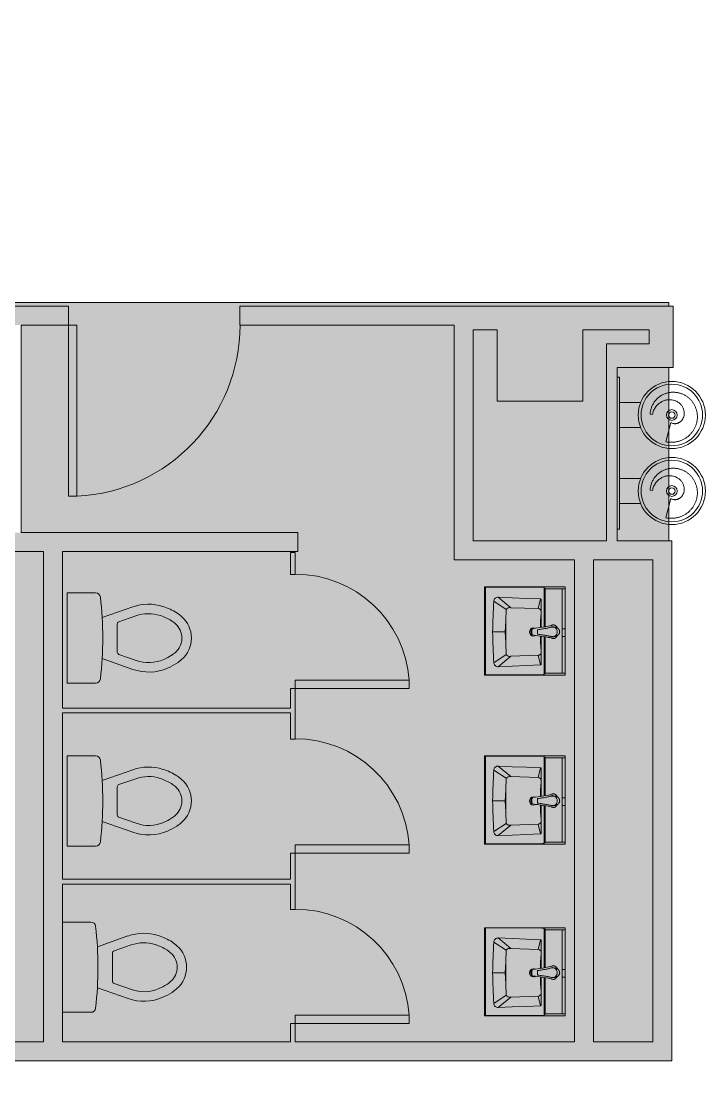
# Model space of a CAD drawing. Header units: inches. Extents: x -674 to 800, y -349 to 915.
# Drawn here: x -246.1 to -101.8, y 238.3 to 460.5 of the extents above; entities that cross this region are included whole.
import ezdxf

# ---------------------------------------------------------------- set-up
doc = ezdxf.new("R2010")
doc.units = ezdxf.units.IN
doc.header["$MEASUREMENT"] = 0
for name, color, linetype, lineweight in [('A-DETL-GENF', 92, 'Continuous', 9), ('A-DETL-THIN', 151, 'Continuous', 9), ('A-DOOR', 31, 'Continuous', 13), ('A-WALL', 113, 'Continuous', 13), ('A-WALL-PATT', 111, 'Continuous', 13), ('P-SANR-FIXT', 6, 'Continuous', 13)]:
    doc.layers.add(name, color=color, linetype=linetype, lineweight=lineweight)

# ---------------------------------------------------------------- blocks, each defined once
blk = doc.blocks.new('Single-Flush - 36_ x 84_-1515574-New Construction - Demolition Plan')
at = {"layer": 'A-DOOR', "color": 251, "lineweight": 20}
for p, q in [((16.25, 2), (16.25, 38.02)), ((18, 38.02), (16.25, 38.02)), ((18, 2), (18, 38.02)), ((18, 2), (16.25, 2))]:
    blk.add_line(p, q, dxfattribs=at)
at = {"layer": 'A-DOOR', "lineweight": 9}
blk.add_arc((18, 2), 36.07, 92.7812, 180, dxfattribs=at)
blk = doc.blocks.new('Toilet - Floor-Mounted - 2D - ADA-991295-New Construction - Demolition Plan')
at = {"layer": 'P-SANR-FIXT'}
for p, q in [((9.5, 0), (-9.5, 0)), ((-9.5, 0), (-9.5, -6)), ((9.5, -6), (9.5, 0)), ((-6.59, -13.86), (-4.32, -7.37)), ((6.57, -13.8), (4.32, -7.37)), ((-3.43, -10.9), (-4.71, -14.52)), ((2.96, -10.56), (-2.96, -10.56)), ((4.68, -14.46), (3.43, -10.9))]:
    blk.add_line(p, q, dxfattribs=at)
for centre, radius, start, end in [((-8.5, -6), 1, 180, 263.316), ((8.5, -6), 1, 276.684, 360), ((0, 66.53), 74.03, 263.316, 276.684), ((-2.96, -11.06), 0.5, 90, 160.6685), ((2.96, -11.06), 0.5, 19.3315, 90), ((2.84, -17.17), 10, 160.6685, 203.3287), ((2.84, -17.17), 8, 160.6685, 203.3287), ((-2.87, -17.11), 8, 342.1371, 19.3315), ((-2.87, -17.11), 10, 342.1371, 19.3315), ((-5.91, -16.13), 11.2, 328.4728, 342.1371), ((6.53, -15.58), 14.01, 203.3287, 212.3538), ((6.53, -15.58), 12.01, 203.3287, 212.1619), ((3.98, -16.66), 9.29, 214.879, 221.2014), ((-3.98, -16.66), 9.29, 318.7986, 325.0594), ((-5.91, -16.13), 13.2, 328.2162, 342.1371), ((3.98, -16.66), 11.29, 214.6359, 221.2014), ((0, -20.15), 6, 221.2014, 318.7986), ((0, -20.15), 4, 221.2014, 318.7986), ((-3.98, -16.66), 11.29, 318.7986, 325.3641)]:
    blk.add_arc(centre, radius, start, end, dxfattribs=at)
blk = doc.blocks.new('Toilet - Floor-Mounted - 2D - ADA-V1-New Construction - Demolition Plan')
at = {"layer": 'P-SANR-FIXT'}
for p, q in [((-9.5, 0), (-9.5, -6)), ((9.5, -6), (9.5, 0)), ((-6.59, -13.86), (-4.32, -7.37)), ((6.57, -13.8), (4.32, -7.37)), ((-3.43, -10.9), (-4.71, -14.52)), ((2.96, -10.56), (-2.96, -10.56)), ((4.68, -14.46), (3.43, -10.9))]:
    blk.add_line(p, q, dxfattribs=at)
for centre, radius, start, end in [((-8.5, -6), 1, 180, 263.316), ((8.5, -6), 1, 276.684, 360), ((0, 66.53), 74.03, 263.316, 276.684), ((-2.96, -11.06), 0.5, 90, 160.6685), ((2.96, -11.06), 0.5, 19.3315, 90), ((2.84, -17.17), 10, 160.6685, 203.3287), ((2.84, -17.17), 8, 160.6685, 203.3287), ((-2.87, -17.11), 8, 342.1371, 19.3315), ((-2.87, -17.11), 10, 342.1371, 19.3315), ((-5.91, -16.13), 11.2, 328.4728, 342.1371), ((6.53, -15.58), 14.01, 203.3287, 212.3538), ((6.53, -15.58), 12.01, 203.3287, 212.1619), ((3.98, -16.66), 9.29, 214.879, 221.2014), ((-3.98, -16.66), 9.29, 318.7986, 325.0594), ((-5.91, -16.13), 13.2, 328.2162, 342.1371), ((3.98, -16.66), 11.29, 214.6359, 221.2014), ((0, -20.15), 6, 221.2014, 318.7986), ((0, -20.15), 4, 221.2014, 318.7986), ((-3.98, -16.66), 11.29, 318.7986, 325.3641)]:
    blk.add_arc(centre, radius, start, end, dxfattribs=at)
blk = doc.blocks.new('Single-Flush - 24_ x 84_-1538483-New Construction - Demolition Plan')
at = {"layer": 'A-DOOR', "color": 251, "lineweight": 20}
for p, q in [((10.25, 0.5), (10.25, 24.5)), ((12, 24.5), (10.25, 24.5)), ((12, 0.5), (12, 24.5)), ((12, 0.5), (10.25, 0.5))]:
    blk.add_line(p, q, dxfattribs=at)
at = {"layer": 'A-DOOR', "lineweight": 9}
blk.add_arc((12, 0.5), 24.07, 94.1699, 180, dxfattribs=at)
blk = doc.blocks.new('Sink - Restroom - Wall Mounted - Default-951108-New Construction - Demolition Plan')
at = {"layer": 'P-SANR-FIXT'}
for p, q in [((-9.51, 1.62), (-9.4, 1.62)), ((-9.51, -15.36), (-9.51, 1.62)), ((-9.4, 1.62), (-9.09, 1.62)), ((-9.09, 1.62), (-0.68, 1.62)), ((-9.09, 1.62), (-9.09, 1)), ((-0.68, 1), (-9.09, 1)), ((-9.09, 1), (-9.09, -2.41)), ((-0.68, 1.62), (0.03, 1.62)), ((-0.68, 1.62), (-0.68, 1)), ((-0.68, 1), (0.03, 1)), ((0.03, 1.62), (0.94, 1.62)), ((0.03, 1), (0.94, 1)), ((0.94, 1.62), (8.65, 1.62)), ((0.94, 1), (0.94, 1.62)), ((8.65, 1), (0.94, 1)), ((8.65, 1.62), (8.96, 1.62)), ((8.65, 1), (8.65, 1.62)), ((8.65, -2.41), (8.65, 1)), ((8.96, 1.62), (9.07, 1.62)), ((9.07, 1.62), (9.07, -15.35)), ((-9.45, -3.39), (-9.45, -15.09)), ((-9.13, -2.59), (-9.31, -2.77)), ((-9.31, -2.77), (-1.07, -2.77)), ((-9.13, -2.59), (-1.1, -2.59)), ((-4.92, -4.04), (-6.95, -3.56)), ((-6.93, -3.39), (-0.97, -3.39)), ((-4.92, -4.04), (-5.12, -9.79)), ((1.09, -3.39), (0.89, -3.41)), ((0.9, -3.39), (6.88, -3.39)), ((0.99, -2.77), (8.87, -2.77)), ((1.02, -2.59), (8.69, -2.59)), ((6.92, -3.56), (4.9, -4.04)), ((5.1, -9.79), (4.9, -4.04)), ((8.87, -2.77), (8.69, -2.59)), ((9, -15.09), (9, -3.39)), ((-7.34, -12.45), (-5.12, -9.79)), ((-4.76, -10.78), (-6.48, -13.38)), ((-4.76, -10.78), (-2.33, -10.87)), ((-2.33, -10.87), (2.3, -10.87)), ((-0.01, -13.63), (-0.01, -10.97)), ((2.3, -10.87), (4.73, -10.78)), ((6.46, -13.38), (4.73, -10.78)), ((7.31, -12.45), (5.1, -9.79)), ((-9.45, -15.09), (-9.51, -15.36)), ((-9.51, -15.36), (9.06, -15.36)), ((-9.45, -15.09), (9, -15.09)), ((9.07, -15.35), (9, -15.09)), ((9.06, -15.36), (9.07, -15.35))]:
    blk.add_line(p, q, dxfattribs=at)
at = {"layer": 'P-SANR-FIXT', "flags": 128}
for points in [[(-9.31, -2.77), (-9.35, -2.8), (-9.38, -2.87), (-9.41, -2.97), (-9.43, -3.09), (-9.44, -3.24), (-9.45, -3.39)], [(-9.09, -2.41), (-9.09, -2.45), (-9.1, -2.49), (-9.1, -2.53), (-9.11, -2.56), (-9.12, -2.58), (-9.13, -2.59)], [(-7.34, -12.45), (-7.21, -9.49), (-7.08, -6.52), (-6.95, -3.56)], [(6.92, -3.56), (7.05, -6.52), (7.18, -9.49), (7.31, -12.45)], [(8.69, -2.59), (8.68, -2.58), (8.67, -2.56), (8.66, -2.53), (8.65, -2.49), (8.65, -2.45), (8.65, -2.41)], [(9, -3.39), (9, -3.24), (8.99, -3.09), (8.97, -2.97), (8.94, -2.87), (8.91, -2.8), (8.87, -2.77)], [(-0.01, -10.97), (-1.17, -10.92), (-2.33, -10.87)], [(2.3, -10.87), (1.14, -10.92), (-0.01, -10.97)]]:
    blk.add_lwpolyline(points, dxfattribs=at)
at = {"layer": 'P-SANR-FIXT'}
for centre, radius, start, end in [((-6.11, -3.6), 0.84, 165.4525, 177.4886), ((-4.26, -4.04), 0.663, 91.9155, 180), ((-1, 29.17), 32.72, 264.4886, 270.0864), ((0.97, 29.17), 32.72, 269.8373, 275.5114), ((4.23, -4.04), 0.663, 360, 88.0845), ((5.98, -3.73), 0.961, 9.8799, 20.659), ((0.01, -5.01), 0.856, 155.7776, 180), ((0.01, -5.01), 0.856, 180, 360), ((0.01, -5.01), 0.856, 0, 30), ((-4.24, -10.03), 0.913, 164.557, 235.5318), ((4.22, -10.03), 0.913, 304.4682, 15.443), ((-6.45, -12.49), 0.892, 177.4886, 267.793), ((6.42, -12.49), 0.892, 272.207, 2.5114), ((2.32, 131.11), 144.75, 266.5114, 269.0747), ((-2.35, 131.11), 144.75, 270.9253, 273.4886)]:
    blk.add_arc(centre, radius, start, end, dxfattribs=at)
blk = doc.blocks.new('Faucet-Restroom - Default-V3-New Construction - Demolition Plan')
at = {"layer": 'P-SANR-FIXT'}
for p, q in [((-0.66, 6.13), (-0.66, 5.94)), ((0.34, 5.94), (0.34, 6.13)), ((-1.16, 1.72), (-1.16, 1.46)), ((0.84, 1.47), (0.84, 1.72))]:
    blk.add_line(p, q, dxfattribs=at)
at = {"layer": 'P-SANR-FIXT', "flags": 128}
for points in [[(-0.81, 5.94), (-0.91, 5.28), (-0.97, 4.81), (-1.05, 4.3)], [(-0.65, 6.16), (-0.62, 6.18), (-0.58, 6.2), (-0.53, 6.23), (-0.46, 6.24), (-0.38, 6.26), (-0.29, 6.27), (-0.2, 6.27), (-0.11, 6.27), (-0.02, 6.27), (0.07, 6.26), (0.15, 6.24), (0.21, 6.23), (0.27, 6.2), (0.31, 6.18), (0.34, 6.16)], [(0.5, 5.94), (0.6, 5.29), (0.74, 4.36), (0.75, 4.3)], [(-1.05, 4.3), (-1.11, 3.84), (-1.23, 3.08), (-1.32, 2.6), (-1.38, 2.3), (-1.47, 1.95), (-1.51, 1.84), (-1.52, 1.8)], [(-1.24, 1.75), (-1.2, 2.01), (-1.09, 2.26)], [(-1.1, 2.23), (-1.1, 2.24), (-1.07, 2.32), (-1.03, 2.52)], [(0.68, 2.56), (0.73, 2.37), (0.76, 2.29), (0.77, 2.26)], [(1.25, 1.82), (1.24, 1.86), (1.21, 1.95), (1.16, 2.09), (1.05, 2.54), (0.93, 3.18), (0.82, 3.83), (0.75, 4.3)], [(0.78, 2.26), (0.89, 2.01), (0.93, 1.75)], [(-3.08, 1.33), (-3.08, 1.33), (-3.08, 1.33), (-3.08, 1.33), (-3.08, 1.33), (-3.08, 1.33), (-3.08, 1.33), (-3.08, 1.33), (-3.08, 1.33), (-3.08, 1.33), (-3.08, 1.33), (-3.08, 1.33), (-3.08, 1.33), (-3.08, 1.33), (-3.08, 1.33), (-3.08, 1.33), (-3.08, 1.33), (-3.08, 1.33), (-3.08, 1.33), (-3.08, 1.33), (-3.08, 1.33), (-3.08, 1.33), (-3.08, 1.33), (-3.08, 1.33), (-3.08, 1.33), (-3.08, 1.32), (-3.08, 1.32), (-3.08, 1.32), (-3.08, 1.32), (-3.08, 1.32), (-3.08, 1.32), (-3.08, 1.32), (-3.08, 1.32), (-3.08, 1.32), (-3.08, 1.32), (-3.08, 1.32), (-3.08, 1.32), (-3.08, 1.32), (-3.08, 1.32), (-3.08, 1.32), (-3.08, 1.32), (-3.08, 1.32), (-3.08, 1.32), (-3.08, 1.32), (-3.08, 1.32), (-3.08, 1.31), (-3.08, 1.31), (-3.08, 1.31), (-3.08, 1.31), (-3.08, 1.31), (-3.08, 1.31), (-3.08, 1.31), (-3.08, 1.31), (-3.08, 1.31), (-3.08, 1.31), (-3.08, 1.31), (-3.08, 1.31), (-3.08, 1.31), (-3.08, 1.31), (-3.08, 1.31), (-3.08, 1.31), (-3.08, 1.31), (-3.08, 1.31), (-3.08, 1.31), (-3.08, 1.31), (-3.08, 1.31), (-3.08, 1.31), (-3.08, 1.31), (-3.08, 1.31), (-3.08, 1.31), (-3.08, 1.31)], [(0.93, 1.75), (0.89, 1.48), (0.78, 1.23), (0.61, 1.02), (0.39, 0.86), (0.12, 0.76), (-0.16, 0.72), (-0.44, 0.76), (-0.7, 0.86), (-0.92, 1.02), (-1.09, 1.23), (-1.2, 1.48), (-1.24, 1.75)], [(-1.15, 1.81), (-1.16, 1.77), (-1.16, 1.73), (-1.16, 1.72)], [(0.84, 1.72), (0.84, 1.76), (0.84, 1.8), (0.84, 1.84)], [(2.93, 1.31), (2.93, 1.31), (2.93, 1.31), (2.93, 1.31), (2.93, 1.31), (2.93, 1.31), (2.93, 1.31), (2.93, 1.31), (2.93, 1.31), (2.93, 1.31), (2.93, 1.31), (2.93, 1.31), (2.93, 1.31), (2.93, 1.31), (2.93, 1.31), (2.93, 1.31), (2.93, 1.31), (2.93, 1.31), (2.93, 1.31), (2.93, 1.31), (2.93, 1.31), (2.93, 1.31), (2.93, 1.31), (2.93, 1.31), (2.93, 1.31), (2.93, 1.31), (2.93, 1.32), (2.93, 1.32), (2.93, 1.32), (2.93, 1.32), (2.93, 1.32), (2.93, 1.32), (2.93, 1.32), (2.93, 1.32), (2.93, 1.32), (2.93, 1.32), (2.93, 1.32), (2.93, 1.32), (2.93, 1.32), (2.93, 1.32), (2.93, 1.32), (2.93, 1.32), (2.93, 1.32), (2.93, 1.32), (2.93, 1.32), (2.93, 1.32), (2.93, 1.33), (2.93, 1.33), (2.93, 1.33), (2.93, 1.33), (2.93, 1.33), (2.93, 1.33), (2.93, 1.33), (2.93, 1.33), (2.93, 1.33), (2.93, 1.33), (2.93, 1.33), (2.93, 1.33), (2.93, 1.33), (2.93, 1.33), (2.93, 1.33), (2.93, 1.33), (2.93, 1.33), (2.93, 1.33), (2.93, 1.33), (2.93, 1.33), (2.93, 1.33), (2.93, 1.33), (2.93, 1.33), (2.93, 1.33), (2.93, 1.33)]]:
    blk.add_lwpolyline(points, dxfattribs=at)
at = {"layer": 'P-SANR-FIXT'}
for centre, major_axis, start_param, end_param in [((-0.18, 4.69), (1.96, 0), 1.327973, 1.81362), ((-0.18, 4.97), (1.61, 0), 4.415652, 5.009126)]:
    blk.add_ellipse(centre, major_axis=major_axis, ratio=0.079199, start_param=start_param, end_param=end_param, dxfattribs=at)
for points in [[(-1.24, 1.75), (-1.19, 1.86), (-1.09, 2.18), (-0.95, 2.9), (-0.8, 3.82), (-0.7, 4.5), (-0.66, 4.84)], [(0.29, 4.84), (0.34, 4.5), (0.45, 3.82), (0.61, 2.9), (0.77, 2.18), (0.87, 1.86), (0.93, 1.75)]]:
    blk.add_open_spline(points, degree=3, dxfattribs=at)
for points, knots in [([(-0.81, 5.94), (-0.81, 5.96), (-0.76, 6.01), (-0.58, 6.06), (-0.34, 6.09), (-0.09, 6.09), (0.1, 6.08), (0.24, 6.06), (0.33, 6.04), (0.4, 6.02), (0.46, 5.99), (0.49, 5.97), (0.5, 5.95), (0.5, 5.94)], [-1, -1, -1, -1, -0.852941, -0.705882, -0.588235, -0.470588, -0.352941, -0.294118, -0.235294, -0.176471, -0.117647, -0.058824, 0, 0, 0, 0]), ([(-1.58, 1.58), (-1.57, 1.65), (-1.55, 1.72), (-1.52, 1.79), (-1.52, 1.8)], [0, 0, 0, 0, 0.05555556, 0.06468184, 0.06468184, 0.06468184, 0.06468184]), ([(-0.98, 0.72), (-1.05, 0.75), (-1.14, 0.82), (-1.24, 0.9), (-1.29, 0.95), (-1.34, 0.99), (-1.38, 1.05), (-1.42, 1.1), (-1.45, 1.14), (-1.47, 1.16), (-1.49, 1.2), (-1.51, 1.26), (-1.54, 1.32), (-1.56, 1.37), (-1.57, 1.43), (-1.58, 1.49), (-1.58, 1.55), (-1.58, 1.58)], [0, 0, 0, 0, 0.2, 0.3, 0.35, 0.4, 0.475, 0.55, 0.5875, 0.60625, 0.625, 0.7, 0.775, 0.8125, 0.85, 0.925, 1, 1, 1, 1]), ([(-1.15, 1.36), (-1.15, 1.29), (-1.13, 1.13), (-1.06, 0.91), (-1.01, 0.78), (-0.98, 0.72)], [0.68454, 0.68454, 0.68454, 0.68454, 0.7777778, 0.8888889, 1, 1, 1, 1]), ([(-0.98, 0.72), (-0.95, 0.67), (-0.9, 0.6), (-0.84, 0.53), (-0.8, 0.49), (-0.77, 0.46), (-0.74, 0.44), (-0.7, 0.4), (-0.64, 0.36), (-0.58, 0.33), (-0.54, 0.3), (-0.5, 0.28), (-0.46, 0.27), (-0.4, 0.25), (-0.31, 0.22), (-0.22, 0.21), (-0.16, 0.21)], [0, 0, 0, 0, 0.166667, 0.25, 0.291667, 0.333333, 0.375, 0.416667, 0.5, 0.583333, 0.625, 0.666667, 0.708333, 0.75, 0.833333, 1, 1, 1, 1]), ([(-0.16, 0.21), (-0.1, 0.21), (-0.01, 0.22), (0.08, 0.25), (0.13, 0.26), (0.17, 0.28), (0.21, 0.3), (0.25, 0.32), (0.31, 0.35), (0.36, 0.39), (0.4, 0.42), (0.43, 0.45), (0.46, 0.47), (0.5, 0.51), (0.56, 0.58), (0.61, 0.64), (0.64, 0.68)], [0, 0, 0, 0, 0.166667, 0.25, 0.291667, 0.333333, 0.375, 0.416667, 0.5, 0.583333, 0.625, 0.666667, 0.708333, 0.75, 0.833333, 1, 1, 1, 1]), ([(1.32, 1.58), (1.32, 1.54), (1.31, 1.48), (1.3, 1.41), (1.28, 1.35), (1.26, 1.29), (1.24, 1.24), (1.22, 1.2), (1.2, 1.16), (1.17, 1.13), (1.15, 1.09), (1.11, 1.04), (1.07, 1), (1.03, 0.95), (0.99, 0.91), (0.93, 0.86), (0.82, 0.78), (0.72, 0.72), (0.64, 0.68)], [0, 0, 0, 0, 0.1, 0.15, 0.2, 0.25, 0.3, 0.35, 0.375, 0.4, 0.45, 0.5, 0.55, 0.6, 0.65, 0.7, 0.8, 1, 1, 1, 1]), ([(0.64, 0.68), (0.67, 0.74), (0.73, 0.87), (0.81, 1.11), (0.83, 1.28), (0.84, 1.37)], [0, 0, 0, 0, 0.1111111, 0.2222222, 0.3329449, 0.3329449, 0.3329449, 0.3329449]), ([(1.25, 1.82), (1.26, 1.79), (1.29, 1.72), (1.31, 1.64), (1.32, 1.58)], [0.9320871, 0.9320871, 0.9320871, 0.9320871, 0.95833333, 1, 1, 1, 1])]:
    blk.add_open_spline(points, degree=3, knots=knots, dxfattribs=at)
blk = doc.blocks.new('Faucet-Restroom - Default-V4-New Construction - Demolition Plan')
at = {"layer": 'P-SANR-FIXT'}
for p, q in [((-0.66, 6.13), (-0.66, 5.94)), ((0.34, 5.94), (0.34, 6.13)), ((-1.16, 1.72), (-1.16, 1.46)), ((0.84, 1.47), (0.84, 1.72))]:
    blk.add_line(p, q, dxfattribs=at)
at = {"layer": 'P-SANR-FIXT', "flags": 128}
for points in [[(-0.81, 5.94), (-0.91, 5.28), (-0.97, 4.81), (-1.05, 4.3)], [(-0.65, 6.16), (-0.62, 6.18), (-0.58, 6.2), (-0.53, 6.23), (-0.46, 6.24), (-0.38, 6.26), (-0.29, 6.27), (-0.2, 6.27), (-0.11, 6.27), (-0.02, 6.27), (0.07, 6.26), (0.15, 6.24), (0.21, 6.23), (0.27, 6.2), (0.31, 6.18), (0.34, 6.16)], [(0.5, 5.94), (0.6, 5.29), (0.74, 4.36), (0.75, 4.3)], [(-1.05, 4.3), (-1.11, 3.84), (-1.23, 3.08), (-1.32, 2.6), (-1.38, 2.3), (-1.47, 1.95), (-1.51, 1.84), (-1.52, 1.8)], [(-1.24, 1.75), (-1.2, 2.01), (-1.09, 2.26)], [(-1.1, 2.23), (-1.1, 2.24), (-1.07, 2.32), (-1.03, 2.52)], [(0.68, 2.56), (0.73, 2.37), (0.76, 2.29), (0.77, 2.26)], [(1.25, 1.82), (1.24, 1.86), (1.21, 1.95), (1.16, 2.09), (1.05, 2.54), (0.93, 3.18), (0.82, 3.83), (0.75, 4.3)], [(0.78, 2.26), (0.89, 2.01), (0.93, 1.75)], [(-3.08, 1.33), (-3.08, 1.33), (-3.08, 1.33), (-3.08, 1.33), (-3.08, 1.33), (-3.08, 1.33), (-3.08, 1.33), (-3.08, 1.33), (-3.08, 1.33), (-3.08, 1.33), (-3.08, 1.33), (-3.08, 1.33), (-3.08, 1.33), (-3.08, 1.33), (-3.08, 1.33), (-3.08, 1.33), (-3.08, 1.33), (-3.08, 1.33), (-3.08, 1.33), (-3.08, 1.33), (-3.08, 1.33), (-3.08, 1.33), (-3.08, 1.33), (-3.08, 1.33), (-3.08, 1.33), (-3.08, 1.32), (-3.08, 1.32), (-3.08, 1.32), (-3.08, 1.32), (-3.08, 1.32), (-3.08, 1.32), (-3.08, 1.32), (-3.08, 1.32), (-3.08, 1.32), (-3.08, 1.32), (-3.08, 1.32), (-3.08, 1.32), (-3.08, 1.32), (-3.08, 1.32), (-3.08, 1.32), (-3.08, 1.32), (-3.08, 1.32), (-3.08, 1.32), (-3.08, 1.32), (-3.08, 1.32), (-3.08, 1.31), (-3.08, 1.31), (-3.08, 1.31), (-3.08, 1.31), (-3.08, 1.31), (-3.08, 1.31), (-3.08, 1.31), (-3.08, 1.31), (-3.08, 1.31), (-3.08, 1.31), (-3.08, 1.31), (-3.08, 1.31), (-3.08, 1.31), (-3.08, 1.31), (-3.08, 1.31), (-3.08, 1.31), (-3.08, 1.31), (-3.08, 1.31), (-3.08, 1.31), (-3.08, 1.31), (-3.08, 1.31), (-3.08, 1.31), (-3.08, 1.31), (-3.08, 1.31), (-3.08, 1.31), (-3.08, 1.31)], [(0.93, 1.75), (0.89, 1.48), (0.78, 1.23), (0.61, 1.02), (0.39, 0.86), (0.12, 0.76), (-0.16, 0.72), (-0.44, 0.76), (-0.7, 0.86), (-0.92, 1.02), (-1.09, 1.23), (-1.2, 1.48), (-1.24, 1.75)], [(-1.15, 1.81), (-1.16, 1.77), (-1.16, 1.73), (-1.16, 1.72)], [(0.84, 1.72), (0.84, 1.76), (0.84, 1.8), (0.84, 1.84)], [(2.93, 1.31), (2.93, 1.31), (2.93, 1.31), (2.93, 1.31), (2.93, 1.31), (2.93, 1.31), (2.93, 1.31), (2.93, 1.31), (2.93, 1.31), (2.93, 1.31), (2.93, 1.31), (2.93, 1.31), (2.93, 1.31), (2.93, 1.31), (2.93, 1.31), (2.93, 1.31), (2.93, 1.31), (2.93, 1.31), (2.93, 1.31), (2.93, 1.31), (2.93, 1.31), (2.93, 1.31), (2.93, 1.31), (2.93, 1.31), (2.93, 1.31), (2.93, 1.31), (2.93, 1.32), (2.93, 1.32), (2.93, 1.32), (2.93, 1.32), (2.93, 1.32), (2.93, 1.32), (2.93, 1.32), (2.93, 1.32), (2.93, 1.32), (2.93, 1.32), (2.93, 1.32), (2.93, 1.32), (2.93, 1.32), (2.93, 1.32), (2.93, 1.32), (2.93, 1.32), (2.93, 1.32), (2.93, 1.32), (2.93, 1.32), (2.93, 1.32), (2.93, 1.33), (2.93, 1.33), (2.93, 1.33), (2.93, 1.33), (2.93, 1.33), (2.93, 1.33), (2.93, 1.33), (2.93, 1.33), (2.93, 1.33), (2.93, 1.33), (2.93, 1.33), (2.93, 1.33), (2.93, 1.33), (2.93, 1.33), (2.93, 1.33), (2.93, 1.33), (2.93, 1.33), (2.93, 1.33), (2.93, 1.33), (2.93, 1.33), (2.93, 1.33), (2.93, 1.33), (2.93, 1.33), (2.93, 1.33), (2.93, 1.33)]]:
    blk.add_lwpolyline(points, dxfattribs=at)
at = {"layer": 'P-SANR-FIXT'}
for centre, major_axis, start_param, end_param in [((-0.18, 4.69), (1.96, 0), 1.327973, 1.81362), ((-0.18, 4.97), (1.61, 0), 4.415652, 5.009126)]:
    blk.add_ellipse(centre, major_axis=major_axis, ratio=0.079199, start_param=start_param, end_param=end_param, dxfattribs=at)
for points in [[(-1.24, 1.75), (-1.19, 1.86), (-1.09, 2.18), (-0.95, 2.9), (-0.8, 3.82), (-0.7, 4.5), (-0.66, 4.84)], [(0.29, 4.84), (0.34, 4.5), (0.45, 3.82), (0.61, 2.9), (0.77, 2.18), (0.87, 1.86), (0.93, 1.75)]]:
    blk.add_open_spline(points, degree=3, dxfattribs=at)
for points, knots in [([(-0.81, 5.94), (-0.81, 5.96), (-0.76, 6.01), (-0.58, 6.06), (-0.34, 6.09), (-0.09, 6.09), (0.1, 6.08), (0.24, 6.06), (0.33, 6.04), (0.4, 6.02), (0.46, 5.99), (0.49, 5.97), (0.5, 5.95), (0.5, 5.94)], [-1, -1, -1, -1, -0.852941, -0.705882, -0.588235, -0.470588, -0.352941, -0.294118, -0.235294, -0.176471, -0.117647, -0.058824, 0, 0, 0, 0]), ([(-1.58, 1.58), (-1.57, 1.65), (-1.55, 1.72), (-1.52, 1.79), (-1.52, 1.8)], [0, 0, 0, 0, 0.05555556, 0.06468184, 0.06468184, 0.06468184, 0.06468184]), ([(-0.98, 0.72), (-1.05, 0.75), (-1.14, 0.82), (-1.24, 0.9), (-1.29, 0.95), (-1.34, 0.99), (-1.38, 1.05), (-1.42, 1.1), (-1.45, 1.14), (-1.47, 1.16), (-1.49, 1.2), (-1.51, 1.26), (-1.54, 1.32), (-1.56, 1.37), (-1.57, 1.43), (-1.58, 1.49), (-1.58, 1.55), (-1.58, 1.58)], [0, 0, 0, 0, 0.2, 0.3, 0.35, 0.4, 0.475, 0.55, 0.5875, 0.60625, 0.625, 0.7, 0.775, 0.8125, 0.85, 0.925, 1, 1, 1, 1]), ([(-1.15, 1.36), (-1.15, 1.29), (-1.13, 1.13), (-1.06, 0.91), (-1.01, 0.78), (-0.98, 0.72)], [0.68454, 0.68454, 0.68454, 0.68454, 0.7777778, 0.8888889, 1, 1, 1, 1]), ([(-0.98, 0.72), (-0.95, 0.67), (-0.9, 0.6), (-0.84, 0.53), (-0.8, 0.49), (-0.77, 0.46), (-0.74, 0.44), (-0.7, 0.4), (-0.64, 0.36), (-0.58, 0.33), (-0.54, 0.3), (-0.5, 0.28), (-0.46, 0.27), (-0.4, 0.25), (-0.31, 0.22), (-0.22, 0.21), (-0.16, 0.21)], [0, 0, 0, 0, 0.166667, 0.25, 0.291667, 0.333333, 0.375, 0.416667, 0.5, 0.583333, 0.625, 0.666667, 0.708333, 0.75, 0.833333, 1, 1, 1, 1]), ([(-0.16, 0.21), (-0.1, 0.21), (-0.01, 0.22), (0.08, 0.25), (0.13, 0.26), (0.17, 0.28), (0.21, 0.3), (0.25, 0.32), (0.31, 0.35), (0.36, 0.39), (0.4, 0.42), (0.43, 0.45), (0.46, 0.47), (0.5, 0.51), (0.56, 0.58), (0.61, 0.64), (0.64, 0.68)], [0, 0, 0, 0, 0.166667, 0.25, 0.291667, 0.333333, 0.375, 0.416667, 0.5, 0.583333, 0.625, 0.666667, 0.708333, 0.75, 0.833333, 1, 1, 1, 1]), ([(1.32, 1.58), (1.32, 1.54), (1.31, 1.48), (1.3, 1.41), (1.28, 1.35), (1.26, 1.29), (1.24, 1.24), (1.22, 1.2), (1.2, 1.16), (1.17, 1.13), (1.15, 1.09), (1.11, 1.04), (1.07, 1), (1.03, 0.95), (0.99, 0.91), (0.93, 0.86), (0.82, 0.78), (0.72, 0.72), (0.64, 0.68)], [0, 0, 0, 0, 0.1, 0.15, 0.2, 0.25, 0.3, 0.35, 0.375, 0.4, 0.45, 0.5, 0.55, 0.6, 0.65, 0.7, 0.8, 1, 1, 1, 1]), ([(0.65, 0.69), (0.68, 0.75), (0.73, 0.88), (0.81, 1.11), (0.83, 1.28), (0.84, 1.37)], [0.0046873, 0.0046873, 0.0046873, 0.0046873, 0.1111111, 0.2222222, 0.3329449, 0.3329449, 0.3329449, 0.3329449]), ([(1.25, 1.82), (1.26, 1.79), (1.29, 1.72), (1.31, 1.64), (1.32, 1.58)], [0.9320871, 0.9320871, 0.9320871, 0.9320871, 0.95833333, 1, 1, 1, 1])]:
    blk.add_open_spline(points, degree=3, knots=knots, dxfattribs=at)
blk = doc.blocks.new('Water Cooler - Barrier Free - Default-1697911-New Construction - Demolition Plan')
at = {"layer": 'P-SANR-FIXT', "lineweight": 9}
for p, q in [((20.62, 8.36), (24.7, 7.34)), ((36.62, 8.36), (40.7, 7.34)), ((18.89, 4.05), (18.93, 4.52)), ((34.89, 4.05), (34.93, 4.52)), ((16.44, 2.11), (16.44, -2.4)), ((21.69, -2.4), (21.69, 2.11)), ((32.44, 2.11), (32.44, -2.4)), ((37.69, -2.4), (37.69, 2.11)), ((43.07, -2.4), (11.07, -2.4)), ((11.07, -2.4), (11.07, -2.9)), ((43.07, -2.9), (43.07, -2.4))]:
    blk.add_line(p, q, dxfattribs=at)
for centre, radius in [((19.07, 8.6), 6.47), ((35.07, 8.6), 6.47), ((19.07, 8.6), 1.13), ((19.07, 8.6), 0.687), ((35.07, 8.6), 1.13), ((35.07, 8.6), 0.687)]:
    blk.add_circle(centre, radius, dxfattribs=at)
for centre, start, end in [((19.07, 8.6), 360, 180), ((35.07, 8.6), 360, 180), ((19.07, 8.6), 180, 360), ((35.07, 8.6), 180, 360)]:
    blk.add_arc(centre, 7.06, start, end, dxfattribs=at)
for points, knots in [([(24.7, 7.34), (24.74, 7.56), (24.81, 8), (24.83, 8.64), (24.79, 9.18), (24.71, 9.6), (24.64, 9.92), (24.55, 10.22), (24.44, 10.53), (24.32, 10.82), (24.18, 11.11), (24.02, 11.38), (23.85, 11.65), (23.66, 11.91), (23.46, 12.15), (23.24, 12.38), (23.01, 12.6), (22.77, 12.81), (22.52, 12.99), (22.26, 13.17), (21.99, 13.33), (21.71, 13.47), (21.43, 13.59), (21.14, 13.7), (20.84, 13.79), (20.54, 13.87), (20.24, 13.92), (19.93, 13.96), (19.62, 13.98), (19.31, 13.98), (19.01, 13.96), (18.71, 13.93), (18.4, 13.88), (18.11, 13.81), (17.82, 13.72), (17.53, 13.62), (17.25, 13.5), (16.98, 13.37), (16.72, 13.22), (16.47, 13.06), (16.23, 12.88), (16, 12.69), (15.78, 12.49), (15.58, 12.27), (15.38, 12.04), (15.2, 11.81), (15.04, 11.56), (14.89, 11.31), (14.76, 11.04), (14.64, 10.77), (14.54, 10.5), (14.45, 10.22), (14.38, 9.94), (14.33, 9.65), (14.3, 9.36), (14.28, 9.07), (14.28, 8.78), (14.29, 8.49), (14.32, 8.21), (14.37, 7.93), (14.44, 7.65), (14.52, 7.37), (14.62, 7.08), (14.75, 6.78), (14.92, 6.46), (15.11, 6.16), (15.38, 5.78), (15.7, 5.43), (16.04, 5.13), (16.32, 4.91), (16.62, 4.72), (16.92, 4.56), (17.23, 4.41), (17.66, 4.25), (18.21, 4.11), (18.66, 4.06), (18.89, 4.05)], [0, 0, 0, 0, 0.02381, 0.047619, 0.071429, 0.083333, 0.095238, 0.107143, 0.119048, 0.130952, 0.142857, 0.154762, 0.166667, 0.178571, 0.190476, 0.202381, 0.214286, 0.22619, 0.238095, 0.25, 0.261905, 0.27381, 0.285714, 0.297619, 0.309524, 0.321429, 0.333333, 0.345238, 0.357143, 0.369048, 0.380952, 0.392857, 0.404762, 0.416667, 0.428571, 0.440476, 0.452381, 0.464286, 0.47619, 0.488095, 0.5, 0.511905, 0.52381, 0.535714, 0.547619, 0.559524, 0.571429, 0.583333, 0.595238, 0.607143, 0.619048, 0.630952, 0.642857, 0.654762, 0.666667, 0.678571, 0.690476, 0.702381, 0.714286, 0.72619, 0.738095, 0.75, 0.761905, 0.776786, 0.791667, 0.806548, 0.821429, 0.85119, 0.866071, 0.880952, 0.895833, 0.910714, 0.925595, 0.940476, 0.970238, 1, 1, 1, 1]), ([(40.7, 7.34), (40.74, 7.56), (40.81, 8), (40.83, 8.64), (40.79, 9.18), (40.71, 9.6), (40.64, 9.92), (40.55, 10.22), (40.44, 10.53), (40.32, 10.82), (40.18, 11.11), (40.02, 11.38), (39.85, 11.65), (39.66, 11.91), (39.46, 12.15), (39.24, 12.38), (39.01, 12.6), (38.77, 12.81), (38.52, 12.99), (38.26, 13.17), (37.99, 13.33), (37.71, 13.47), (37.43, 13.59), (37.14, 13.7), (36.84, 13.79), (36.54, 13.87), (36.24, 13.92), (35.93, 13.96), (35.62, 13.98), (35.31, 13.98), (35.01, 13.96), (34.71, 13.93), (34.4, 13.88), (34.11, 13.81), (33.82, 13.72), (33.53, 13.62), (33.25, 13.5), (32.98, 13.37), (32.72, 13.22), (32.47, 13.06), (32.23, 12.88), (32, 12.69), (31.78, 12.49), (31.58, 12.27), (31.38, 12.04), (31.2, 11.81), (31.04, 11.56), (30.89, 11.31), (30.76, 11.04), (30.64, 10.77), (30.54, 10.5), (30.45, 10.22), (30.38, 9.94), (30.33, 9.65), (30.3, 9.36), (30.28, 9.07), (30.28, 8.78), (30.29, 8.49), (30.32, 8.21), (30.37, 7.93), (30.44, 7.65), (30.52, 7.37), (30.62, 7.08), (30.75, 6.78), (30.92, 6.46), (31.11, 6.16), (31.38, 5.78), (31.7, 5.43), (32.04, 5.13), (32.32, 4.91), (32.62, 4.72), (32.92, 4.56), (33.23, 4.41), (33.66, 4.25), (34.21, 4.11), (34.66, 4.06), (34.89, 4.05)], [0, 0, 0, 0, 0.02381, 0.047619, 0.071429, 0.083333, 0.095238, 0.107143, 0.119048, 0.130952, 0.142857, 0.154762, 0.166667, 0.178571, 0.190476, 0.202381, 0.214286, 0.22619, 0.238095, 0.25, 0.261905, 0.27381, 0.285714, 0.297619, 0.309524, 0.321429, 0.333333, 0.345238, 0.357143, 0.369048, 0.380952, 0.392857, 0.404762, 0.416667, 0.428571, 0.440476, 0.452381, 0.464286, 0.47619, 0.488095, 0.5, 0.511905, 0.52381, 0.535714, 0.547619, 0.559524, 0.571429, 0.583333, 0.595238, 0.607143, 0.619048, 0.630952, 0.642857, 0.654762, 0.666667, 0.678571, 0.690476, 0.702381, 0.714286, 0.72619, 0.738095, 0.75, 0.761905, 0.776786, 0.791667, 0.806548, 0.821429, 0.85119, 0.866071, 0.880952, 0.895833, 0.910714, 0.925595, 0.940476, 0.970238, 1, 1, 1, 1]), ([(18.93, 4.52), (18.64, 4.58), (18.24, 4.71), (17.75, 4.96), (17.4, 5.18), (17.08, 5.44), (16.7, 5.81), (16.32, 6.34), (16, 7.03), (15.84, 7.75), (15.84, 8.47), (15.98, 9.15), (16.24, 9.76), (16.62, 10.28), (17.08, 10.7), (17.59, 11), (18.14, 11.18), (18.69, 11.24), (19.21, 11.19), (19.69, 11.03), (20.11, 10.78), (20.39, 10.52), (20.57, 10.29), (20.68, 10.1), (20.77, 9.91), (20.83, 9.72), (20.88, 9.53), (20.9, 9.34), (20.9, 9.15), (20.87, 8.91), (20.79, 8.63), (20.68, 8.45), (20.62, 8.36)], [0, 0, 0, 0, 0.041667, 0.0625, 0.083333, 0.104167, 0.125, 0.166667, 0.208333, 0.25, 0.291667, 0.333333, 0.375, 0.416667, 0.458333, 0.5, 0.541667, 0.583333, 0.625, 0.666667, 0.708333, 0.75, 0.770833, 0.791667, 0.8125, 0.833333, 0.854167, 0.875, 0.895833, 0.916667, 0.958333, 1, 1, 1, 1]), ([(34.93, 4.52), (34.64, 4.58), (34.24, 4.71), (33.75, 4.96), (33.4, 5.18), (33.08, 5.44), (32.7, 5.81), (32.32, 6.34), (32, 7.03), (31.84, 7.75), (31.84, 8.47), (31.98, 9.15), (32.24, 9.76), (32.62, 10.28), (33.08, 10.7), (33.59, 11), (34.14, 11.18), (34.69, 11.24), (35.21, 11.19), (35.69, 11.03), (36.11, 10.78), (36.39, 10.52), (36.57, 10.29), (36.68, 10.1), (36.77, 9.91), (36.83, 9.72), (36.88, 9.53), (36.9, 9.34), (36.9, 9.15), (36.87, 8.91), (36.79, 8.63), (36.68, 8.45), (36.62, 8.36)], [0, 0, 0, 0, 0.041667, 0.0625, 0.083333, 0.104167, 0.125, 0.166667, 0.208333, 0.25, 0.291667, 0.333333, 0.375, 0.416667, 0.458333, 0.5, 0.541667, 0.583333, 0.625, 0.666667, 0.708333, 0.75, 0.770833, 0.791667, 0.8125, 0.833333, 0.854167, 0.875, 0.895833, 0.916667, 0.958333, 1, 1, 1, 1])]:
    blk.add_open_spline(points, degree=3, knots=knots, dxfattribs=at)

msp = doc.modelspace()

# ---------------------------------------------------------------- hatches: boundary and pattern name
at = {"layer": 'A-DETL-GENF'}
h = msp.add_hatch(color=9, dxfattribs=at)
h.paths.add_polyline_path([(-348.71, 126.28), (-347.84, 126.28), (-347.84, 161.03), (-348.71, 161.03), (-348.71, 143.15), (-366.71, 143.15), (-366.71, 161.03), (-392.96, 161.03), (-392.96, 126.28), (-350.09, 126.28)], flags=0)
h.paths.add_polyline_path([(-673.61, 161.4), (-673.61, 268.9), (-673.71, 268.9), (-673.71, 161.4)], flags=0)
h.paths.add_polyline_path([(-372.79, 165.03), (-347.84, 165.03), (-347.84, 199.65), (-343.84, 199.65), (-343.84, 235.65), (-347.84, 235.65), (-347.84, 241.65), (-393.21, 241.65), (-393.21, 240.9), (-405.21, 240.9), (-405.24, 264.9), (-669.61, 264.9), (-669.61, 165.4), (-404.96, 165.4), (-404.96, 180.4), (-392.96, 180.4), (-392.96, 165.03)], flags=0)
h.paths.add_polyline_path([(-300.21, 242.28), (-264.21, 242.28), (-264.21, 245.65), (-259.21, 245.65), (-259.21, 274.37), (-305.21, 274.37), (-305.21, 245.65), (-300.21, 245.65)], flags=0)
h.paths.add_polyline_path([(-125.71, 245.65), (-113.21, 245.65), (-113.21, 347.11), (-125.71, 347.11), (-125.71, 255.59)], flags=0)
h.paths.add_polyline_path([(-255.21, 245.65), (-241.46, 245.65), (-241.46, 348.85), (-255.21, 348.85), (-255.21, 253.32)], flags=0)
h.paths.add_polyline_path([(-237.46, 245.65), (-189.46, 245.65), (-189.46, 249.51), (-188.46, 249.51), (-188.46, 245.65), (-129.71, 245.65), (-129.71, 347.11), (-154.99, 347.11), (-154.99, 396.54), (-200.14, 396.54), (-200.14, 400.54), (-109.84, 400.54), (-109.84, 401.28), (-393.21, 401.28), (-393.21, 400.54), (-305.14, 400.54), (-305.14, 396.54), (-349.96, 396.54), (-349.96, 380.54), (-377.09, 380.54), (-377.09, 311.65), (-350.09, 311.65), (-350.09, 307.65), (-377.09, 307.65), (-377.09, 276.87), (-359.21, 276.87), (-359.21, 275.87), (-377.09, 275.87), (-377.09, 245.65), (-309.21, 245.65), (-309.21, 278.37), (-308.21, 278.37), (-308.21, 284.52), (-307.21, 284.52), (-307.21, 278.37), (-259.21, 278.37), (-259.21, 313.02), (-307.21, 313.02), (-307.21, 308.52), (-308.21, 308.52), (-308.21, 318.52), (-307.21, 318.52), (-307.21, 314.02), (-259.21, 314.02), (-259.21, 348.85), (-307.21, 348.85), (-307.21, 342.52), (-308.21, 342.52), (-308.21, 352.85), (-250.14, 352.85), (-250.14, 396.54), (-269.14, 396.54), (-269.14, 400.54), (-236.14, 400.54), (-236.14, 396.54), (-246.14, 396.54), (-246.14, 352.85), (-187.89, 352.85), (-187.89, 348.85), (-237.46, 348.85), (-237.46, 315.9), (-189.46, 315.9), (-189.46, 320.03), (-188.46, 320.03), (-188.46, 309.39), (-189.46, 309.39), (-189.46, 314.9), (-237.46, 314.9), (-237.46, 279.87), (-189.46, 279.87), (-189.46, 285.39), (-188.46, 285.39), (-188.46, 273.51), (-189.46, 273.51), (-189.46, 278.87), (-237.46, 278.87), (-237.46, 264.22)], flags=0)
h.paths.add_polyline_path([(-381.09, 245.65), (-381.09, 380.54), (-393.21, 380.54), (-393.21, 245.65)], flags=0)
h.paths.add_polyline_path([(-405.21, 276.9), (-405.21, 417.9), (-393.21, 417.9), (-393.21, 453.9), (-405.21, 453.9), (-405.21, 469.93), (-500.96, 469.93), (-500.96, 276.9), (-405.28, 276.9)], flags=0)
h.paths.add_polyline_path([(-371.26, 329.2), (-371.26, 329.2), (-371.26, 330.59)], flags=0)
h.paths.add_polyline_path([(-189.46, 344.03), (-189.46, 348.66), (-188.46, 348.66), (-188.46, 344.03)], flags=0)
h.paths.add_polyline_path([(-120.71, 351.11), (-109.84, 351.11), (-109.84, 387.61), (-120.71, 387.61), (-120.71, 353.61)], flags=0)
h.paths.add_polyline_path([(-127.96, 351.11), (-122.96, 351.11), (-122.96, 392.61), (-113.96, 392.61), (-113.96, 395.54), (-127.96, 395.54), (-127.96, 380.54), (-145.96, 380.54), (-145.96, 395.54), (-150.99, 395.54), (-150.99, 351.11), (-129.71, 351.11)], flags=0)
h.paths.add_polyline_path([(-371.26, 366.2), (-371.26, 366.2), (-371.26, 367.77)], flags=0)
h.paths.add_polyline_path([(-372.79, 384.54), (-367.96, 384.54), (-367.96, 396.54), (-393.21, 396.54), (-393.21, 384.54), (-377.09, 384.54)], flags=0)
h.paths.add_polyline_path([(-116.71, 467.15), (-116.71, 470.65), (-110.46, 470.65), (-110.46, 565.65), (-177.25, 565.65), (-177.25, 470.65), (-152.71, 470.65), (-152.71, 467.15), (-127.96, 467.15)], flags=0)
h.paths.add_polyline_path([(-200.14, 467.15), (-187.25, 467.15), (-187.25, 470.65), (-181.25, 470.65), (-181.25, 565.65), (-261.55, 565.65), (-261.55, 470.65), (-223.25, 470.65), (-223.25, 467.15)], flags=0)
h.paths.add_polyline_path([(-285.42, 467.15), (-285.42, 470.65), (-269.3, 470.65), (-269.3, 565.65), (-268.84, 565.65), (-268.84, 622.4), (-347.46, 622.4), (-347.46, 622.15), (-393.21, 622.13), (-393.21, 470.65), (-321.42, 470.65), (-321.42, 467.15), (-305.14, 467.15)], flags=0)
h.paths.add_polyline_path([(-405.21, 481.93), (-405.21, 622.15), (-405.09, 622.15), (-405.09, 625.9), (-405.84, 625.9), (-405.84, 481.93)], flags=0)
at = {"layer": 'A-WALL-PATT'}
h = msp.add_hatch(color=253, dxfattribs=at)
h.paths.add_polyline_path([(-187.89, 396.54), (-154.99, 396.54), (-154.99, 400.54), (-200.14, 400.54), (-200.14, 396.54)], flags=0)
h.paths.add_polyline_path([(-236.14, 396.54), (-236.14, 400.54), (-269.14, 400.54), (-269.14, 396.54), (-237.46, 396.54)], flags=0)
h.paths.add_polyline_path([(-305.14, 396.54), (-305.14, 400.54), (-393.21, 400.54), (-393.21, 396.54), (-335.92, 396.54)], flags=0)
for points in [[(-151.57, 351.11), (-150.99, 351.11), (-150.99, 400.54), (-154.99, 400.54), (-154.99, 351.11)], [(-127.96, 395.54), (-113.96, 395.54), (-113.96, 400.54), (-150.99, 400.54), (-150.99, 395.54), (-129.71, 395.54)], [(-108.96, 387.61), (-108.96, 400.54), (-113.96, 400.54), (-113.96, 387.61)], [(-129.71, 380.54), (-127.96, 380.54), (-127.96, 395.54), (-145.96, 395.54), (-145.96, 380.54)], [(-122.96, 351.11), (-120.71, 351.11), (-120.71, 392.61), (-122.96, 392.61)], [(-114.7, 387.61), (-113.96, 387.61), (-113.96, 392.61), (-120.71, 392.61), (-120.71, 387.61)], [(-225.31, 348.85), (-187.89, 348.85), (-187.89, 352.85), (-308.21, 352.85), (-308.21, 348.85), (-237.46, 348.85)], [(-122.96, 347.11), (-113.21, 347.11), (-113.21, 351.11), (-154.99, 351.11), (-154.99, 347.11), (-123.21, 347.11)], [(-109.21, 245.65), (-109.21, 351.11), (-113.21, 351.11), (-113.21, 245.65)], [(-241.46, 245.65), (-237.46, 245.65), (-237.46, 348.85), (-241.46, 348.85), (-241.46, 284.54)], [(-125.71, 245.65), (-125.71, 347.11), (-129.71, 347.11), (-129.71, 245.65)], [(-225.31, 314.9), (-189.46, 314.9), (-189.46, 315.9), (-237.46, 315.9), (-237.46, 314.9)], [(-189.46, 278.87), (-189.46, 279.87), (-237.46, 279.87), (-237.46, 278.87), (-225.31, 278.87)]]:
    msp.add_hatch(color=253, dxfattribs=at).paths.add_polyline_path(points, flags=0)
h = msp.add_hatch(color=253, dxfattribs=at)
h.paths.add_polyline_path([(-189.46, 245.65), (-188.46, 245.65), (-188.46, 249.51), (-189.46, 249.51)], flags=0)
h.paths.add_polyline_path([(-189.46, 273.51), (-188.46, 273.51), (-188.46, 285.39), (-189.46, 285.39), (-189.46, 278.87)], flags=0)
h.paths.add_polyline_path([(-188.46, 309.39), (-188.46, 320.03), (-189.46, 320.03), (-189.46, 309.39)], flags=0)
h.paths.add_polyline_path([(-189.46, 344.03), (-188.46, 344.03), (-188.46, 348.66), (-189.46, 348.66)], flags=0)
h = msp.add_hatch(color=253, dxfattribs=at)
h.paths.add_polyline_path([(-114.7, 241.65), (-109.21, 241.65), (-109.21, 245.65), (-264.21, 245.65), (-264.21, 241.65), (-133.14, 241.65)], flags=0)
h.paths.add_polyline_path([(-305.21, 241.65), (-300.21, 241.65), (-300.21, 245.65), (-393.21, 245.65), (-393.21, 241.65), (-307.21, 241.65)], flags=0)

# ---------------------------------------------------------------- linework, layer by layer
at = {"layer": 'A-DETL-THIN'}
for p, q in [((-109.84, 401.28), (-393.21, 401.28)), ((-109.84, 400.54), (-109.84, 401.28)), ((-109.84, 351.11), (-109.84, 387.61))]:
    msp.add_line(p, q, dxfattribs=at)
at = {"layer": 'A-WALL', "color": 251, "lineweight": 20}
for p, q in [((-236.14, 400.54), (-269.14, 400.54)), ((-236.14, 396.54), (-236.14, 400.54)), ((-108.96, 400.54), (-200.14, 400.54)), ((-200.14, 400.54), (-200.14, 396.54)), ((-108.96, 387.61), (-108.96, 400.54)), ((-246.14, 396.54), (-236.14, 396.54)), ((-246.14, 352.85), (-246.14, 396.54)), ((-200.14, 396.54), (-154.99, 396.54)), ((-154.99, 396.54), (-154.99, 347.11)), ((-150.99, 351.11), (-150.99, 395.54)), ((-150.99, 395.54), (-145.96, 395.54)), ((-145.96, 395.54), (-145.96, 380.54)), ((-127.96, 380.54), (-127.96, 395.54)), ((-127.96, 395.54), (-113.96, 395.54)), ((-113.96, 395.54), (-113.96, 392.61)), ((-122.96, 392.61), (-122.96, 351.11)), ((-113.96, 392.61), (-122.96, 392.61)), ((-120.71, 351.11), (-120.71, 387.61)), ((-120.71, 387.61), (-108.96, 387.61)), ((-145.96, 380.54), (-127.96, 380.54)), ((-187.89, 352.85), (-246.14, 352.85)), ((-187.89, 348.85), (-187.89, 352.85)), ((-122.96, 351.11), (-150.99, 351.11)), ((-109.21, 351.11), (-120.71, 351.11)), ((-109.21, 241.65), (-109.21, 351.11)), ((-255.21, 348.85), (-241.46, 348.85)), ((-241.46, 348.85), (-241.46, 245.65)), ((-237.46, 348.85), (-187.89, 348.85)), ((-237.46, 315.9), (-237.46, 348.85)), ((-188.46, 348.66), (-189.46, 348.66)), ((-189.46, 348.66), (-189.46, 344.03)), ((-188.46, 344.03), (-188.46, 348.66)), ((-154.99, 347.11), (-129.71, 347.11)), ((-129.71, 347.11), (-129.71, 245.65)), ((-125.71, 347.11), (-113.21, 347.11)), ((-125.71, 245.65), (-125.71, 347.11)), ((-113.21, 347.11), (-113.21, 245.65)), ((-189.46, 344.03), (-188.46, 344.03)), ((-188.46, 320.03), (-189.46, 320.03)), ((-189.46, 320.03), (-189.46, 315.9)), ((-188.46, 309.39), (-188.46, 320.03)), ((-189.46, 315.9), (-237.46, 315.9)), ((-237.46, 279.87), (-237.46, 314.9)), ((-237.46, 314.9), (-189.46, 314.9)), ((-189.46, 314.9), (-189.46, 309.39)), ((-189.46, 309.39), (-188.46, 309.39)), ((-188.46, 285.39), (-189.46, 285.39)), ((-189.46, 285.39), (-189.46, 279.87)), ((-188.46, 273.51), (-188.46, 285.39)), ((-189.46, 279.87), (-237.46, 279.87)), ((-237.46, 245.65), (-237.46, 278.87)), ((-237.46, 278.87), (-189.46, 278.87)), ((-189.46, 278.87), (-189.46, 273.51)), ((-189.46, 273.51), (-188.46, 273.51)), ((-188.46, 249.51), (-189.46, 249.51)), ((-189.46, 249.51), (-189.46, 245.65)), ((-188.46, 245.65), (-188.46, 249.51)), ((-241.46, 245.65), (-255.21, 245.65)), ((-189.46, 245.65), (-237.46, 245.65)), ((-129.71, 245.65), (-188.46, 245.65)), ((-113.21, 245.65), (-125.71, 245.65)), ((-264.21, 241.65), (-109.21, 241.65))]:
    msp.add_line(p, q, dxfattribs=at)

# ---------------------------------------------------------------- block references
at = {"layer": 'A-DOOR'}
for name, p, rotation in [('Single-Flush - 36_ x 84_-1515574-New Construction - Demolition Plan', (-218.14, 398.54), 180), ('Single-Flush - 24_ x 84_-1538483-New Construction - Demolition Plan', (-188.96, 332.03), 269.9999999999999), ('Single-Flush - 24_ x 84_-1538483-New Construction - Demolition Plan', (-188.96, 297.39), 269.9999999999999), ('Single-Flush - 24_ x 84_-1538483-New Construction - Demolition Plan', (-188.96, 261.51), 269.9999999999999)]:
    msp.add_blockref(name, p, dxfattribs=dict(at, rotation=rotation))
at = {"layer": 'P-SANR-FIXT'}
for name, p, rotation in [('Water Cooler - Barrier Free - Default-1697911-New Construction - Demolition Plan', (-117.81, 396.68), 269.9999999999999), ('Toilet - Floor-Mounted - 2D - ADA-991295-New Construction - Demolition Plan', (-236.46, 330.66), 89.9999999999999), ('Sink - Restroom - Wall Mounted - Default-951108-New Construction - Demolition Plan', (-133.3, 331.93), 270.0000000000002), ('Faucet-Restroom - Default-V3-New Construction - Demolition Plan', (-132.6, 332.12), 90.00000000000024), ('Toilet - Floor-Mounted - 2D - ADA-991295-New Construction - Demolition Plan', (-236.46, 296.37), 89.9999999999999), ('Sink - Restroom - Wall Mounted - Default-951108-New Construction - Demolition Plan', (-133.3, 296.37), 270.0000000000001), ('Faucet-Restroom - Default-V4-New Construction - Demolition Plan', (-132.6, 296.56), 90.00000000000011), ('Toilet - Floor-Mounted - 2D - ADA-V1-New Construction - Demolition Plan', (-237.46, 261.37), 89.9999999999999), ('Sink - Restroom - Wall Mounted - Default-951108-New Construction - Demolition Plan', (-133.3, 260.18), 269.9999999999997), ('Faucet-Restroom - Default-V3-New Construction - Demolition Plan', (-132.6, 260.37), 89.99999999999974)]:
    msp.add_blockref(name, p, dxfattribs=dict(at, rotation=rotation))

doc.saveas('drawing.dxf')
